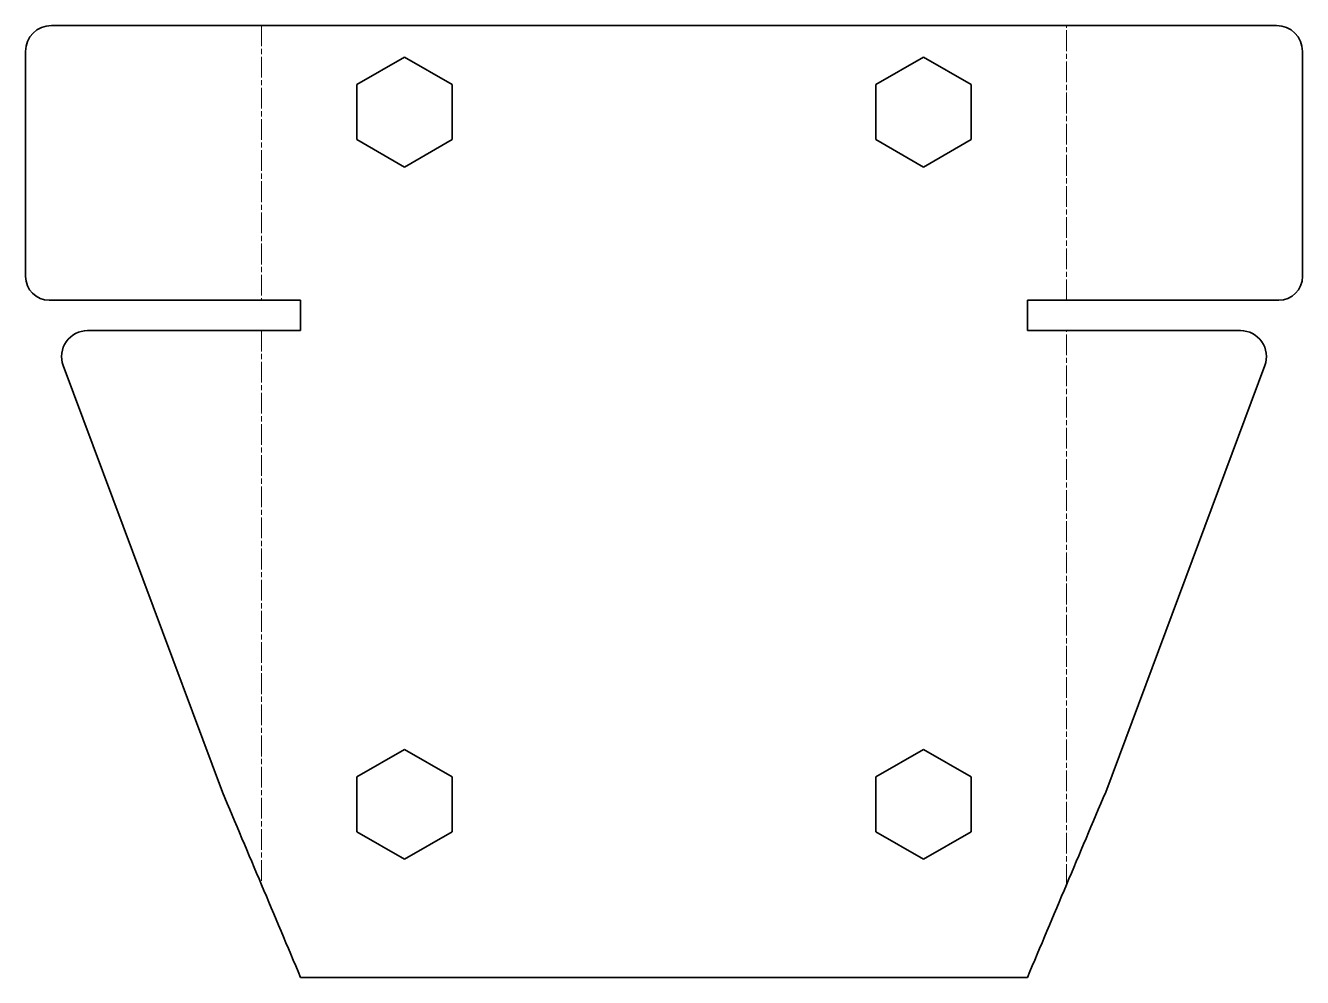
# Model space of a CAD drawing. Header units: inches. Extents: x 0 to 148, y 0 to 110.
import ezdxf

# ---------------------------------------------------------------- set-up
doc = ezdxf.new("R2010")
doc.units = ezdxf.units.IN
doc.header["$MEASUREMENT"] = 0
doc.linetypes.add('Chain', pattern=[13.68, 9.12, -1.14, 2.28, -1.14])
doc.layers.add('SIMUMAK Bend Centerline (ISO)', color=7, linetype='Chain', lineweight=9)
doc.layers.add('SIMUMAK Visible (ISO)', color=7, linetype='Continuous', lineweight=35)

# ---------------------------------------------------------------- blocks, each defined once
blk = doc.blocks.new('BRZ-CON-04-SPRUED01_4. Ruedas_VIEW40')
at = {"layer": 'SIMUMAK Bend Centerline (ISO)', "ltscale": 0.263158}
for p, q in [((-46.52, 55), (-46.52, 23.25)), ((46.52, 23.25), (46.52, 55)), ((-46.52, 19.75), (-46.52, -44.29)), ((46.52, -44.29), (46.52, 19.75))]:
    blk.add_line(p, q, dxfattribs=at)
at = {"layer": 'SIMUMAK Visible (ISO)'}
for p, q in [((-70.8, 55), (70.8, 55)), ((-73.8, 52), (-73.8, 26)), ((73.8, 52), (73.8, 26)), ((-35.5, 48.18), (-30, 51.35)), ((-30, 51.35), (-24.5, 48.18)), ((24.5, 48.18), (30, 51.35)), ((30, 51.35), (35.5, 48.18)), ((-35.5, 41.82), (-35.5, 48.18)), ((-24.5, 48.18), (-24.5, 41.82)), ((24.5, 41.82), (24.5, 48.18)), ((35.5, 48.18), (35.5, 41.82)), ((-30, 38.65), (-35.5, 41.82)), ((-24.5, 41.82), (-30, 38.65)), ((30, 38.65), (24.5, 41.82)), ((35.5, 41.82), (30, 38.65)), ((-71.05, 23.25), (-42, 23.25)), ((-42, 23.25), (-42, 19.75)), ((42, 23.25), (42, 19.75)), ((42, 23.25), (71.05, 23.25)), ((-42, 19.75), (-66.63, 19.75)), ((66.63, 19.75), (42, 19.75)), ((-69.44, 15.7), (-51.05, -33.57)), ((69.44, 15.7), (51.05, -33.57)), ((-35.5, -31.82), (-30, -28.65)), ((-30, -28.65), (-24.5, -31.82)), ((24.5, -31.82), (30, -28.65)), ((30, -28.65), (35.5, -31.82)), ((-35.5, -38.18), (-35.5, -31.82)), ((-24.5, -31.82), (-24.5, -38.18)), ((24.5, -38.18), (24.5, -31.82)), ((35.5, -31.82), (35.5, -38.18)), ((-30, -41.35), (-35.5, -38.18)), ((-24.5, -38.18), (-30, -41.35)), ((30, -41.35), (24.5, -38.18)), ((35.5, -38.18), (30, -41.35)), ((42, -55), (-42, -55))]:
    blk.add_line(p, q, dxfattribs=at)
at = {"layer": 'SIMUMAK Visible (ISO)', "extrusion": (0, 0, -1)}
for centre, radius, start, end in [((70.8, 52), 3, 0, 90), ((-70.8, 52), 3, 90, 180), ((-71.05, 26), 2.75, 180, 270), ((66.63, 16.75), 3, 339.5277, 90), ((-66.63, 16.75), 3, 90, 200.4723)]:
    blk.add_arc(centre, radius, start, end, dxfattribs=at)
at = {"layer": 'SIMUMAK Visible (ISO)'}
blk.add_arc((-71.05, 26), 2.75, 180, 270, dxfattribs=at)
for points in [[(-42, -55), (-45.02, -47.86), (-48.03, -40.71), (-51.05, -33.57)], [(42, -55), (45.02, -47.86), (48.03, -40.71), (51.05, -33.57)]]:
    blk.add_open_spline(points, degree=3, dxfattribs=at)

msp = doc.modelspace()

# ---------------------------------------------------------------- block references
msp.add_blockref('BRZ-CON-04-SPRUED01_4. Ruedas_VIEW40', (73.8, 55))

doc.saveas('drawing.dxf')
